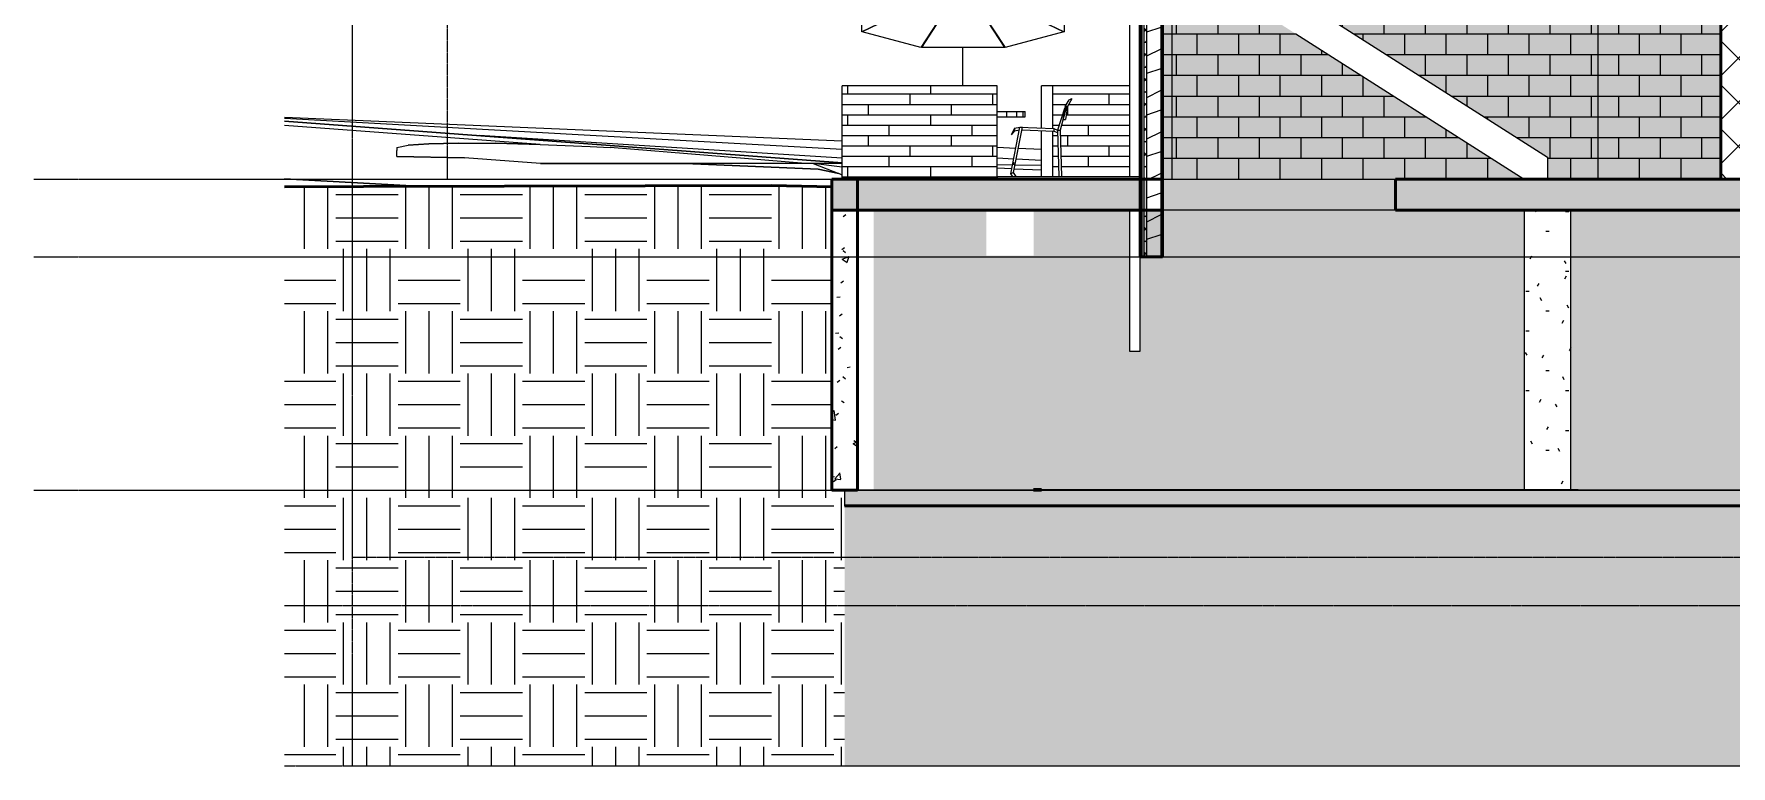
# Model space of a CAD drawing. Header units: inches. Extents: x 9584 to 15274, y -226 to 527.
# Drawn here: x 9584 to 10238, y -226 to 56 of the extents above; entities that cross this region are included whole.
import ezdxf

# ---------------------------------------------------------------- set-up
doc = ezdxf.new("R2010")
doc.units = ezdxf.units.IN
doc.header["$MEASUREMENT"] = 0
doc.linetypes.add('Aligning Line 1_8_', pattern=[0.25, 0.125, -0.125])
doc.linetypes.add('Grid Line 1_2_', pattern=[0.875, 0.5, -0.125, 0.125, -0.125])
for name, color, linetype, lineweight in [('0-1', 7, 'Continuous', 5), ('0-5', 250, 'Continuous', 13), ('A-FLOR', 192, 'Continuous', 13), ('A-FLOR-1', 192, 'Continuous', 50), ('A-FLOR-LEVL-1', 51, 'Grid Line 1_2_', 9), ('A-FLOR-PATT-1', 8, 'Continuous', 9), ('A-GENM', 5, 'Continuous', 9), ('A-GENM-1', 10, 'Continuous', 50), ('A-GENM-2', 7, 'Continuous', 9), ('A-WALL', 113, 'Continuous', 13), ('A-WALL-1', 250, 'Continuous', 13), ('A-WALL-2', 10, 'Continuous', 50), ('A-WALL-3', 113, 'Continuous', 50), ('A-WALL-PATT-3', 55, 'Continuous', 9), ('A-WALL-PATT-4', 252, 'Continuous', 9), ('A-WALL-PATT-5', 111, 'Continuous', 9), ('C-BLDG-PADS-1', 253, 'Continuous', 9), ('C-BLDG-PADS-2', 250, 'Continuous', 13), ('C-TOPO', 7, 'Continuous', 9), ('C-TOPO-1', 10, 'Continuous', 50), ('G-ANNO-SYMB', 111, 'Aligning Line 1_8_', 9), ('G-ANNO-SYMB-1', 147, 'Aligning Line 1_8_', 9), ('G-IMPT', 8, 'Continuous', 9), ('L-SITE', 91, 'Continuous', 9), ('S-COLS', 52, 'Continuous', 9), ('S-FNDN-1', 32, 'Continuous', 50), ('S-STRS-1', 7, 'Continuous', 9)]:
    doc.layers.add(name, color=color, linetype=linetype, lineweight=lineweight)
doc.layers.add('A-AREA-PATT-1', color=7, linetype='Continuous', lineweight=9, transparency=1)
pattern_1 = [(0, (10995.947, 72), (24, 24), [24, -24]), (0, (10995.947, 81), (24, 24), [24, -24]), (0, (10995.947, 90), (24, 24), [24, -24]), (90, (10998.947, 93), (-24, 24), [24, -24]), (90, (11007.947, 93), (-24, 24), [24, -24]), (90, (11016.947, 93), (-24, 24), [24, -24])]
pattern_2 = [(50, (10995.947, 72), (27.5427, -2.4099), [2.88, -31.68]), (355, (10995.947, 72), (-5.32784, 28.8843), [2.304, -25.344]), (100.451, (10998.243, 71.8), (22.2153, 26.4739), [2.448, -26.924]), (46.184, (10995.947, 79.68), (40.9819, -6.3564), [4.32, -47.52]), (96.636, (10999.363, 79.15), (35.8907, 37.4062), [3.671, -40.386]), (351.184, (10995.947, 79.68), (35.891, 37.4062), [3.456, -38.016]), (21, (10999.787, 77.76), (22.92104, -15.46073), [2.88, -31.68]), (326, (10999.787, 77.76), (9.3435, 27.84574), [2.304, -25.344]), (71.451, (11001.697, 76.472), (32.2648, 12.3844), [2.448, -26.924]), (37.5, (10995.947, 72), (0.466855, 12.78271), [1.267, -23.77, 1.267, -24.461, -25.44]), (37.5, (10995.947, 72), (0.466855, 12.78271), [-50.765, 1.267, -24.173]), (7.5, (10995.947, 72), (10.10159, 15.14509), [1.267, -13.402, 1.267, -23.194, -9.696]), (7.5, (10995.947, 72), (10.10159, 15.14509), [-39.13, 1.267, -8.429]), (327.5, (10987.384, 72), (20.49916, -0.86578), [1.267, -8.333, 1.267, -28.685, -39.744]), (327.5, (10987.384, 72), (20.49916, -0.86578), [-39.552, 1.267, -38.477]), (317.5, (10983.544, 72), (22.39478, 3.8443), [1.267, -11.213, 1.267, -18.624, -28.224]), (317.5, (10983.544, 72), (22.39478, 3.8443), [-32.371, 1.267, -26.957])]
pattern_3 = [(0, (10995.947, 72), (30.72, 7.68), [1.267, -21.773, 1.267, -21.773, -122.88]), (0, (10995.947, 72), (30.72, 7.68), [-46.08, 1.267, -44.813, 1.267, -21.773, -53.76]), (0, (10995.947, 72), (30.72, 7.68), [-115.2, 1.267, -14.093, 1.267, -37.133]), (120, (11007.467, 75.84), (-22.011075, 22.7643), [1.267, -21.773, 1.267, -21.773, -122.88]), (120, (11007.467, 75.84), (-22.011075, 22.7643), [-46.08, 1.267, -44.813, 1.267, -21.773, -53.76]), (120, (11007.467, 75.84), (-22.011075, 22.7643), [-115.2, 1.267, -14.093, 1.267, -37.133]), (240, (11011.307, 91.2), (-8.708925, -30.4443), [1.267, -21.773, 1.267, -21.773, -122.88]), (240, (11011.307, 91.2), (-8.708925, -30.4443), [-46.08, 1.267, -44.813, 1.267, -21.773, -53.76]), (240, (11011.307, 91.2), (-8.708925, -30.4443), [-115.2, 1.267, -14.093, 1.267, -37.133])]
pattern_4 = [(0, (9897.389, 0.8), (0, 4), []), (90, (9897.389, 0.8), (-8, 8), [4, -28]), (90, (9913.389, 4.8), (-8, 8), [4, -28])]

# ---------------------------------------------------------------- blocks, each defined once
blk = doc.blocks.new('CTR - 2nd Phase_rvt-1-BUILDING SECTION - EAST_WEST - LOOKING NORTH')
at = {"layer": 'A-FLOR-LEVL-1'}
for p, q in [((9583.58, 0), (12532.58, 0)), ((9583.58, -30), (12532.58, -30)), ((9583.58, -120), (12532.58, -120))]:
    blk.add_line(p, q, dxfattribs=at)
at = {"layer": 'G-ANNO-SYMB-1'}
for p, q in [((9680.25, -164.42), (12435.88, -164.42)), ((9680.25, -226.36), (12435.88, -226.36))]:
    blk.add_line(p, q, dxfattribs=at)
blk = doc.blocks.new('CTR  - Topography_rvt-1-BUILDING SECTION - EAST_WEST - LOOKING NORTH')
at = {"layer": 'C-BLDG-PADS-1'}
h = blk.add_hatch(dxfattribs=at)
h.set_pattern_fill('FP_2', color=256, style=0, pattern_type=2)
h.set_pattern_definition(pattern_2)
h.paths.add_polyline_path([(12005.32, -126), (12082.19, -126), (12082.19, -120), (9896.19, -120), (9896.19, -126), (11962.26, -126)], flags=0)
at = {"layer": 'C-TOPO'}
h = blk.add_hatch(dxfattribs=at)
h.set_pattern_fill('FP_20', color=256, style=0, pattern_type=2)
h.set_pattern_definition(pattern_1)
h.paths.add_polyline_path([(9849.75, -226.4), (9896.19, -226.4), (9896.19, -120), (9891.19, -120), (9891.19, -3), (9867.95, -2.5), (9766.37, -2.8), (9701.78, -2.94), (9680.25, -2.94), (9680.25, -226.4), (9819.28, -226.4)], flags=0)
h = blk.add_hatch(dxfattribs=at)
h.set_pattern_fill('FP_20', color=256, style=0, pattern_type=2)
h.set_pattern_definition(pattern_1)
h.paths.add_polyline_path([(11402.52, -226.4), (12082.19, -226.4), (12082.19, -126.01), (9896.19, -126.01), (9896.19, -226.4), (11379.35, -226.4)], flags=0)
at = {"layer": 'A-FLOR-LEVL-1'}
for p, q in [((9583.58, 0), (12532.58, 0)), ((9583.58, -120), (12532.58, -120))]:
    blk.add_line(p, q, dxfattribs=at)
at = {"layer": 'C-BLDG-PADS-2'}
for p, q in [((12082.19, -120), (9896.19, -120)), ((9896.19, -120), (9896.19, -126)), ((9896.19, -126), (12082.19, -126))]:
    blk.add_line(p, q, dxfattribs=at)
at = {"layer": 'C-TOPO'}
for p, q in [((9895.26, 14.65), (9680.25, 23.69)), ((9680.25, 23.48), (9895.26, 11.51)), ((9895.26, 6.3), (9680.25, 22.36)), ((9680.25, 22.36), (9895.26, 6.3)), ((9778.74, 13.33), (9680.25, 20.61)), ((9735.8, 13.63), (9727.83, 13.03)), ((9727.83, 13.03), (9735.8, 13.63)), ((9747.17, 13.88), (9735.8, 13.63)), ((9735.8, 13.63), (9747.17, 13.88)), ((9747.17, 13.88), (9761.62, 13.78)), ((9747.17, 13.88), (9761.62, 13.78)), ((9895.26, 8.09), (9755.31, 16.75)), ((9761.62, 13.78), (9778.74, 13.33)), ((9778.74, 13.33), (9761.62, 13.78)), ((9778.74, 13.33), (9798.05, 12.54)), ((9778.74, 13.33), (9798.05, 12.54)), ((9723.49, 12.11), (9727.83, 13.03)), ((9723.49, 12.11), (9727.83, 13.03)), ((9723.49, 12.11), (9723.49, 11.01)), ((9723.49, 12.11), (9723.49, 11.01)), ((9723.49, 8.7), (9723.49, 11.01)), ((9723.49, 8.7), (9723.49, 11.01)), ((9749.57, 8.17), (9723.49, 8.7)), ((9723.49, 8.7), (9749.57, 8.17)), ((9778.88, 6), (9749.57, 8.17)), ((9778.88, 6), (9749.57, 8.17)), ((9798.05, 12.54), (9805.82, 12.14)), ((9798.05, 12.54), (9805.82, 12.14)), ((9881.13, 6), (9805.82, 12.14)), ((9962.2, 11.84), (9954.99, 12.14)), ((9954.99, 8.19), (9961.42, 7.83)), ((9962.34, 7.78), (9972.06, 7.24)), ((9972.06, 11.42), (9963.15, 11.8)), ((9680.25, 0.12), (9734.11, -2.88)), ((9734.11, -2.88), (9680.25, 0.12)), ((9778.88, 6), (9834.64, 6)), ((9834.64, 6), (9778.88, 6)), ((9885.96, 3.87), (9834.64, 6)), ((9884.03, 6), (9834.64, 6)), ((9834.64, 6), (9835.5, 6)), ((9834.64, 6), (9885.96, 3.87)), ((9884.03, 6), (9883.96, 6)), ((9895.26, 4.53), (9884.03, 6)), ((9884.3, 5.89), (9884.03, 6)), ((9884.03, 6), (9893.89, 2.09)), ((9895.26, 6), (9884.03, 6)), ((9893.89, 2.09), (9885.96, 3.87)), ((9885.96, 3.87), (9893.89, 2.09)), ((9895.26, 1.53), (9893.89, 2.09)), ((9895.26, 1.53), (9893.89, 2.09)), ((9954.99, 5.57), (9960.97, 5.48)), ((9954.99, 4.28), (9960.69, 4.04)), ((9961.59, 4), (9972.06, 3.56)), ((9961.88, 5.46), (9972.06, 5.29)), ((9680.25, -2.94), (9710.7, -2.93)), ((9680.25, -2.94), (9713.03, -2.93)), ((9710.7, -2.93), (9819.28, -2.66)), ((9714.71, -2.93), (9710.7, -2.93)), ((9819.28, -2.66), (9867.95, -2.5)), ((9891.19, -3), (9867.95, -2.5)), ((9876.55, -2.69), (9891.19, -2.59)), ((11379.35, -126.01), (9896.19, -126.01))]:
    blk.add_line(p, q, dxfattribs=at)
at = {"layer": 'C-TOPO-1'}
for p, q in [((9710.7, -2.93), (9680.25, -2.94)), ((9819.28, -2.66), (9710.7, -2.93)), ((9867.95, -2.5), (9819.28, -2.66)), ((9891.19, -3), (9867.95, -2.5)), ((9896.19, -126.01), (11379.35, -126.01))]:
    blk.add_line(p, q, dxfattribs=at)
at = {"layer": 'G-ANNO-SYMB-1'}
for p, q in [((9742.88, 480), (9742.88, 0)), ((9742.88, 0), (12435.88, 0))]:
    blk.add_line(p, q, dxfattribs=at)
blk = doc.blocks.new('Parking_Stall_Multiple - STANDARD-1953997-BUILDING SECTION - EAST_WEST - LOOKING NORTH')
at = {"layer": 'A-GENM-1'}
for p, q in [((9972.06, -119.75), (9969.06, -119.75)), ((9969.06, -119.75), (9969.06, -120)), ((9969.06, -120), (9972.06, -120)), ((9972.06, -120), (9972.06, -119.75))]:
    blk.add_line(p, q, dxfattribs=at)
at = {"layer": 'A-GENM-2'}
for p, q in [((9972.06, -119.75), (10179.06, -119.75)), ((9972.06, -119.75), (10179.06, -119.75)), ((10179.06, -119.75), (10179.06, -120)), ((10179.06, -119.75), (10179.06, -120))]:
    blk.add_line(p, q, dxfattribs=at)
blk = doc.blocks.new('CTR - 1st Phase - Common Walls_rvt-1-BUILDING SECTION - EAST_WEST - LOOKING NORTH')
at = {"layer": 'A-AREA-PATT-1'}
h = blk.add_hatch(color=256, dxfattribs=at)
h.paths.add_polyline_path([(10018.71, 0), (10158.16, 0), (10062.31, 61), (10022.21, 61), (10022.21, 73), (10065.8, 73), (10068.21, 71.46), (10068.21, 78.46), (10133.48, 120), (10018.71, 120), (10018.71, 3.14)], flags=0)
h.paths.add_polyline_path([(10186.75, 0), (10233.99, 0), (10233.99, 120), (10155.84, 120), (10073.89, 67.85), (10167.21, 8.46), (10167.21, 0), (10186.17, 0)], flags=0)
h = blk.add_hatch(color=256, dxfattribs=at)
h.paths.add_polyline_path([(11844.75, -120), (11852.41, -120), (11852.41, -12), (11844.75, -12), (11844.75, -119.53)], flags=0)
h.paths.add_polyline_path([(11838.19, -120), (11838.19, -12), (11184.19, -12), (11184.19, -120), (11539.49, -120), (11539.49, -33.25), (11540.24, -33.25), (11540.24, -120), (11786.18, -120), (11786.18, -32), (11826.18, -32), (11826.18, -120), (11833.09, -120)], flags=0)
h.paths.add_polyline_path([(11058.07, -120), (11166.19, -120), (11166.19, -12), (10848.19, -12), (10848.19, -120)], flags=0)
h.paths.add_polyline_path([(10179.06, -120), (10494.19, -120), (10494.19, -12), (10176.19, -12), (10176.19, -119.75), (10179.06, -119.75)], flags=0)
h.paths.add_polyline_path([(10512.19, -120), (10830.19, -120), (10830.19, -12), (10512.19, -12), (10512.19, -119.35)], flags=0)
h.paths.add_polyline_path([(9972.06, -119.75), (10158.19, -119.75), (10158.19, -12), (10108.59, -12), (10108.59, 0), (10018.71, 0), (10018.71, -12), (10010.09, -12), (10010.09, -66.41), (10006.09, -66.41), (10006.09, -12), (9969.06, -12), (9969.06, -119.75), (9969.39, -119.75)], flags=0)
blk.add_hatch(color=256, dxfattribs=at).paths.add_polyline_path([(9969.06, -120), (9969.06, -29.5), (9950.84, -29.5), (9950.84, -12), (9907.39, -12), (9907.39, -120), (9950.84, -120)], flags=0)
at = {"layer": 'A-WALL-PATT-3'}
h = blk.add_hatch(dxfattribs=at)
h.set_pattern_fill('FP_24', color=256, style=0, pattern_type=2)
h.set_pattern_definition([(0, (10240.177, 0), (0, 8), []), (90, (10240.177, 0), (-8, 8), [8, -8])])
h.paths.add_polyline_path([(10022.31, 0), (10158.16, 0), (10062.31, 61), (10022.31, 61), (10022.31, 3.14)], flags=0)
h.paths.add_polyline_path([(10186.75, 0), (10186.75, 96), (10233.99, 96), (10233.99, 132), (10156.21, 132), (10156.21, 126), (10157.21, 126), (10157.21, 131), (10157.46, 131), (10157.46, 124), (10156.21, 124), (10156.21, 120.24), (10073.89, 67.85), (10167.21, 8.46), (10167.21, 0), (10186.17, 0)], flags=0)
h.paths.add_polyline_path([(10068.21, 71.46), (10068.21, 78.46), (10152.34, 132), (10022.31, 132), (10022.31, 73), (10065.8, 73)], flags=0)
h = blk.add_hatch(dxfattribs=at)
h.set_pattern_fill('FP_28', color=256, style=0, pattern_type=2)
h.set_pattern_definition([(0, (10018.714, -120), (0, 8), []), (90, (10018.714, -120), (-8, 8), [8, -8])])
h.paths.add_polyline_path([(10018.71, 0), (10022.31, 0), (10022.31, 61), (10022.21, 61), (10022.21, 73), (10022.31, 73), (10022.31, 106.12), (10018.71, 106.12), (10018.71, 3.14)], flags=0)
h.paths.add_polyline_path([(10186.75, 0), (10233.99, 0), (10233.99, 96), (10186.75, 96), (10186.75, 3.14)], flags=0)
at = {"layer": 'A-WALL-PATT-4'}
h = blk.add_hatch(dxfattribs=at)
h.set_pattern_fill('FP_25', color=256, style=0, pattern_type=2)
h.set_pattern_definition([(45, (10995.947, 72), (-8.48528, 8.48528), []), (135, (10995.947, 72), (-8.48528, -8.48528), [])])
h.paths.add_polyline_path([(10239.99, 0), (10241.99, 0), (10241.99, 370), (10233.99, 370), (10233.99, 0)], flags=0)
at = {"layer": 'A-FLOR-LEVL-1'}
for p, q in [((9583.58, 0), (12532.58, 0)), ((9583.58, -30), (12532.58, -30)), ((9583.58, -120), (12532.58, -120))]:
    blk.add_line(p, q, dxfattribs=at)
at = {"layer": 'A-WALL-1'}
for p, q in [((10186.75, 0), (10186.75, 96)), ((10022.31, 61), (10022.31, 0)), ((10022.31, 0), (10108.59, 0))]:
    blk.add_line(p, q, dxfattribs=at)
at = {"layer": 'A-WALL-2'}
for p, q in [((10233.99, 394), (10233.99, 0)), ((10233.99, 0), (10246.36, 0))]:
    blk.add_line(p, q, dxfattribs=at)
at = {"layer": 'G-ANNO-SYMB-1'}
for p, q in [((9706.24, 526.95), (9706.24, -226.36)), ((9706.24, 526.95), (9706.24, -226.36)), ((9680.25, 0), (12435.88, 0)), ((9680.25, -164.42), (12435.88, -164.42)), ((9706.24, -226.36), (12435.88, -226.36)), ((9706.24, -226.36), (12428.12, -226.36))]:
    blk.add_line(p, q, dxfattribs=at)
at = {"layer": 'S-STRS-1'}
for p, q in [((10073.89, 67.85), (10167.21, 8.46)), ((10070.21, 55.97), (10158.16, 0)), ((10167.21, 8.46), (10167.21, 0))]:
    blk.add_line(p, q, dxfattribs=at)
at = {"layer": '0-5'}
blk.add_blockref('Parking_Stall_Multiple - STANDARD-1953997-BUILDING SECTION - EAST_WEST - LOOKING NORTH', (0, 0), dxfattribs=at)
blk = doc.blocks.new('Concrete-Rectangular-Column - ONE-V4-BUILDING SECTION - EAST_WEST - LOOKING NORTH')
at = {"layer": 'S-COLS'}
h = blk.add_hatch(dxfattribs=at)
h.set_pattern_fill('FP_1', color=256, style=0, pattern_type=2)
h.set_pattern_definition(pattern_3)
h.paths.add_polyline_path([(10158.19, -119.75), (10176.19, -119.75), (10176.19, -12), (10158.19, -12), (10158.19, -106.12)], flags=0)
for p, q in [((10158.19, -12), (10158.19, -119.75)), ((10176.19, -119.75), (10176.19, -12))]:
    blk.add_line(p, q, dxfattribs=at)
blk = doc.blocks.new('Outdoor Table01 - 02ZUTB01_dwg-V37-BUILDING SECTION - EAST_WEST - LOOKING NORTH')
at = {"layer": 'G-IMPT'}
for p, q in [((9941.79, 75.5), (9902.79, 56.82)), ((9941.79, 75.5), (9902.79, 65.24)), ((9941.79, 75.5), (9902.9, 65.31)), ((9941.79, 75.5), (9902.9, 56.75)), ((9941.79, 75.5), (9925.53, 71.26)), ((9941.79, 75.5), (9925.53, 50.8)), ((9941.79, 75.5), (9925.79, 50.77)), ((9980.79, 65.24), (9941.79, 75.5)), ((9941.79, 75.5), (9980.79, 56.82)), ((9941.79, 75.5), (9957.79, 50.77)), ((9941.79, 75.5), (9958.05, 71.26)), ((9941.79, 75.5), (9980.68, 65.31)), ((9941.79, 75.5), (9980.68, 56.75)), ((9941.79, 75.5), (9958.05, 50.8)), ((9902.9, 65.31), (9925.53, 71.26)), ((9933, 71.29), (9933.06, 71.29)), ((9939.02, 71.29), (9939.07, 71.29)), ((9944.51, 71.29), (9944.56, 71.29)), ((9950.52, 71.29), (9950.58, 71.29)), ((9958.05, 71.26), (9980.68, 65.31)), ((9902.79, 56.82), (9902.79, 65.24)), ((9980.79, 65.24), (9980.79, 56.82)), ((9925.53, 50.8), (9902.9, 56.75)), ((9980.68, 56.75), (9958.05, 50.8)), ((9957.79, 50.77), (9925.79, 50.77)), ((9941.79, 49.5), (9941.79, 50.77)), ((9941.79, 49.5), (9941.79, 50.77)), ((9941.79, 36), (9941.79, 49.5)), ((9941.79, 36), (9941.79, 49.5)), ((9981.01, 27.15), (9978.29, 18.83)), ((9981.79, 28), (9979.29, 18.83)), ((9981.16, 28), (9980.29, 23)), ((9981.29, 28), (9981.03, 27.21)), ((9981.16, 28), (9982.77, 30.5)), ((9981.29, 28), (9981.16, 28)), ((9981.29, 28), (9981.79, 28)), ((9982.16, 28), (9981.29, 23)), ((9982.16, 28), (9981.79, 28)), ((9983.77, 31), (9982.16, 28)), ((9983.77, 31), (9982.77, 30.5)), ((9954.99, 26), (9958.76, 26)), ((9954.99, 24), (9958.76, 24)), ((9958.76, 26), (9962.57, 26)), ((9958.76, 24), (9958.76, 26)), ((9958.76, 24), (9962.57, 24)), ((9960.29, 2), (9963.79, 20)), ((9961.29, 2.5), (9964.79, 20)), ((9961.66, 19.59), (9963.79, 20)), ((9962.57, 26), (9964.97, 26)), ((9962.57, 24), (9962.57, 26)), ((9962.57, 24), (9964.97, 24)), ((9963.79, 20), (9964.79, 20)), ((9963.79, 20), (9976.79, 19.48)), ((9964.97, 26), (9965.79, 26)), ((9964.97, 24), (9964.97, 26)), ((9964.97, 24), (9965.79, 24)), ((9965.79, 24), (9965.79, 26)), ((9980.29, 23), (9980.35, 23)), ((9980.43, 23), (9981.29, 23)), ((9961.66, 18.59), (9960.37, 17.07)), ((9960.87, 18.07), (9960.37, 17.07)), ((9961.66, 19.59), (9960.87, 18.07)), ((9961.66, 19.59), (9961.66, 18.59)), ((9961.66, 18.59), (9963.59, 18.96)), ((9964.58, 18.97), (9976.79, 18.48)), ((9976.79, 19.48), (9978.29, 18.83)), ((9976.79, 19.48), (9976.79, 18.48)), ((9976.79, 18.48), (9978.31, 17.98)), ((9978.29, 18.83), (9978.79, 1)), ((9978.29, 18.83), (9979.29, 18.83)), ((9979.29, 18.83), (9979.76, 1)), ((9961.29, 2.5), (9960.29, 2)), ((9961.04, 1), (9960.29, 2)), ((9961.29, 6.5), (9961.29, 5.5)), ((9962.29, 1), (9961.29, 2.5))]:
    blk.add_line(p, q, dxfattribs=at)
blk = doc.blocks.new('Outdoor Table01 - Outdoor Table01-V38-BUILDING SECTION - EAST_WEST - LOOKING NORTH')
blk.add_blockref('Outdoor Table01 - 02ZUTB01_dwg-V37-BUILDING SECTION - EAST_WEST - LOOKING NORTH', (0, 0))
blk = doc.blocks.new('077123 - Manufactured Gutters and Downspouts - 077123 - Manufactured Gutters and Downspouts-2003419-BUILDING SECTION - EAST_WEST - LOOKING NORTH')
at = {"layer": 'A-GENM'}
for p, q in [((9969.52, 413.51), (9980.19, 413.51)), ((9969.52, 413.51), (9969.52, 395.11)), ((9969.52, 395.11), (9972.88, 384.1)), ((9980.19, 395.11), (9969.52, 395.11)), ((9972.88, 384.1), (9980.19, 384.1)), ((9976.21, 365.5), (9976.21, 384.1)), ((9976.21, 353.15), (9976.21, 365.5)), ((9976.21, 365.5), (9980.19, 365.5)), ((9980.19, 353.15), (9976.21, 353.15)), ((9976.21, 353.15), (9976.21, 306)), ((9976.21, 353.15), (9980.19, 353.15)), ((9976.21, 226.12), (9976.21, 102.78)), ((9980.21, 105.58), (9980.21, 105.75)), ((10010.09, 94.71), (9980.21, 105.58)), ((9976.21, 102.78), (10006.09, 91.91)), ((10006.09, 91.91), (10006.09, 1)), ((10006.09, -12), (10006.09, -66.41)), ((10010.09, -66.41), (10010.09, -30)), ((10006.09, -66.41), (10010.09, -66.41))]:
    blk.add_line(p, q, dxfattribs=at)

msp = doc.modelspace()

# ---------------------------------------------------------------- hatches: boundary and pattern name
at = {"layer": 'A-FLOR-PATT-1'}
h = msp.add_hatch(dxfattribs=at)
h.set_pattern_fill('FP_2', color=256, style=0, pattern_type=2)
h.set_pattern_definition(pattern_2)
h.paths.add_polyline_path([(11563.9847, -12), (11856.7894, -12), (11856.7894, 0), (10108.5894, 0), (10108.5894, -12), (11553.2205, -12)], flags=0)
h.paths.add_polyline_path([(9907.3894, -12), (10012.5894, -12), (10012.5894, 0), (9891.1894, 0), (9891.1894, -12), (9901.1894, -12)], flags=0)
h.paths.add_polyline_path([(10018.7144, -12), (10018.7144, 0), (10018.0894, 0), (10018.0894, -12)], flags=0)
at = {"layer": 'A-WALL-PATT-5'}
h = msp.add_hatch(dxfattribs=at)
h.set_pattern_fill('FP_4', color=256, style=0, pattern_type=2)
h.set_pattern_definition([(0, (10995.947, 72), (0, 4.798), []), (315, (10995.947, 72), (4.798427, 0), [6.786, -6.786]), (45, (10995.947, 72), (4.798427, 0), [6.786, -6.786])])
h.paths.add_polyline_path([(10011.5894, -30), (10012.5894, -30), (10012.5894, -12), (10011.5894, -12), (10011.5894, -27.4985)], flags=0)
h.paths.add_polyline_path([(10012.5894, 0), (10012.5894, 370), (10011.5894, 370), (10011.5894, 0)], flags=0)
h = msp.add_hatch(dxfattribs=at)
h.set_pattern_fill('FP_3', color=256, style=0, pattern_type=2)
h.set_pattern_definition([(216.87, (11002.345, 87.994), (47.980943, 31.987086), [7.997, -71.971]), (206.565, (11011.941, 83.196), (-15.993714, -15.994133), [17.881, -17.881]), (198.435, (11011.941, 75.199), (-31.98674, -15.99388), [10.115, -40.461])])
h.paths.add_polyline_path([(10012.5894, -30), (10018.0894, -30), (10018.0894, 370), (10012.5894, 370), (10012.5894, -25.3233)], flags=0)
h = msp.add_hatch(dxfattribs=at)
h.set_pattern_fill('FP_1', color=256, style=0, pattern_type=2)
h.set_pattern_definition(pattern_3)
h.paths.add_polyline_path([(10018.7144, -30), (10018.7144, -12), (10018.0894, -12), (10018.0894, -30)], flags=0)
h.paths.add_polyline_path([(10018.0894, 0), (10018.7144, 0), (10018.7144, 370), (10018.0894, 370), (10018.0894, 3.1375)], flags=0)
h = msp.add_hatch(dxfattribs=at)
h.set_pattern_fill('FP_35', color=256, style=0, pattern_type=2)
h.set_pattern_definition(pattern_4)
h.paths.add_polyline_path([(9895.2644, 0), (9899.5144, 0), (9899.5144, 36), (9895.2644, 36), (9895.2644, 1.462)], flags=0)
h = msp.add_hatch(dxfattribs=at)
h.set_pattern_fill('FP_35', color=256, style=0, pattern_type=2)
h.set_pattern_definition(pattern_4)
h.paths.add_polyline_path([(9899.5144, 0), (9954.9894, 0), (9954.9894, 36), (9899.5144, 36), (9899.5144, 2.6776)], flags=0)
h = msp.add_hatch(dxfattribs=at)
h.set_pattern_fill('FP_32', color=256, style=0, pattern_type=2)
h.set_pattern_definition([(0, (10166.189, 0.8), (0, 4), []), (90, (10166.189, 0.8), (-8, 8), [4, -28]), (90, (10182.189, 4.8), (-8, 8), [4, -28])])
h.paths.add_polyline_path([(9976.3144, 1), (9978.7894, 1), (9978.2894, 17.9921), (9976.7894, 18.4798), (9976.3144, 18.4798), (9976.3144, 3.1375)], flags=0)
h.paths.add_polyline_path([(9979.7628, 1), (10006.0894, 1), (10006.0894, 36), (9976.3144, 36), (9976.3144, 19.4988), (9976.7894, 19.4798), (9978.2894, 18.8295), (9981.0116, 27.1508), (9981.1593, 28), (9982.775, 30.5), (9983.775, 31), (9982.1593, 28), (9981.2894, 23), (9980.4263, 23), (9979.2894, 18.8295), (9979.7061, 3.1375)], flags=0)
h = msp.add_hatch(dxfattribs=at)
h.set_pattern_fill('FP_2', color=256, style=0, pattern_type=2)
h.set_pattern_definition(pattern_2)
h.paths.add_polyline_path([(9901.1894, -120), (9901.1894, -12), (9891.1894, -12), (9891.1894, -120), (9896.1894, -120)], flags=0)

# ---------------------------------------------------------------- linework, layer by layer
at = {"layer": 'A-FLOR'}
for p, q in [((9954.9894, 1), (9954.9894, 0)), ((9954.9894, 1), (10010.0894, 1)), ((10018.7144, 0), (10108.5894, 0)), ((10108.5894, -12), (10018.7144, -12))]:
    msp.add_line(p, q, dxfattribs=at)
at = {"layer": 'A-FLOR-1'}
for p, q in [((10018.7144, 0), (9901.1894, 0)), ((10484.9144, 0), (10108.5894, 0)), ((10108.5894, 0), (10108.5894, -12)), ((9891.1894, -12), (10018.7144, -12)), ((10108.5894, -12), (11856.7894, -12))]:
    msp.add_line(p, q, dxfattribs=at)
at = {"layer": 'A-FLOR-LEVL-1'}
for p, q in [((9610.2403, 0), (12532.5752, 0)), ((9610.2403, -30), (12532.5752, -30)), ((9610.2403, -120), (12532.5752, -120))]:
    msp.add_line(p, q, dxfattribs=at)
at = {"layer": 'A-WALL'}
for p, q in [((10010.8394, 394), (10010.8394, -30)), ((10011.5894, 394), (10011.5894, -30)), ((10012.5894, 394), (10012.5894, -30)), ((10018.0894, 394), (10018.0894, -30)), ((9895.2644, 0), (9895.2644, 36)), ((9954.9894, 36), (9895.2644, 36)), ((9954.9894, 1), (9954.9894, 36)), ((10006.0894, 36), (9972.0644, 36)), ((9972.0644, 19.6689), (9972.0644, 36)), ((9976.3144, 36), (9976.3144, 19.4988)), ((9972.0644, 1), (9972.0644, 18.6689)), ((9976.3144, 18.4988), (9976.3144, 1))]:
    msp.add_line(p, q, dxfattribs=at)
at = {"layer": 'A-WALL-3'}
for p, q in [((10010.0894, 394), (10010.0894, -30)), ((10018.7144, -30), (10018.7144, 394)), ((10010.0894, -30), (10018.7144, -30))]:
    msp.add_line(p, q, dxfattribs=at)
at = {"layer": 'G-ANNO-SYMB'}
for p, q in [((9706.2403, 526.9531), (9706.2403, -145.8387)), ((9706.2403, 526.9531), (9706.2403, -145.8387)), ((9680.2519, 0), (12435.8839, 0)), ((9706.2403, -145.8387), (12435.8839, -145.8387)), ((9706.2403, -145.8387), (12435.8839, -145.8387)), ((9680.2519, -164.4174), (12435.8839, -164.4174))]:
    msp.add_line(p, q, dxfattribs=at)
at = {"layer": 'S-FNDN-1'}
for p, q in [((9891.1894, 0), (9891.1894, -120)), ((9901.1894, 0), (9891.1894, 0)), ((9901.1894, -120), (9901.1894, 0)), ((9891.1894, -120), (9901.1894, -120))]:
    msp.add_line(p, q, dxfattribs=at)

# ---------------------------------------------------------------- block references
at = {"layer": '0-1'}
for name in ['CTR - 2nd Phase_rvt-1-BUILDING SECTION - EAST_WEST - LOOKING NORTH', 'CTR - 1st Phase - Common Walls_rvt-1-BUILDING SECTION - EAST_WEST - LOOKING NORTH', 'CTR  - Topography_rvt-1-BUILDING SECTION - EAST_WEST - LOOKING NORTH']:
    msp.add_blockref(name, (0, 0), dxfattribs=at)
at = {"layer": 'A-GENM'}
msp.add_blockref('077123 - Manufactured Gutters and Downspouts - 077123 - Manufactured Gutters and Downspouts-2003419-BUILDING SECTION - EAST_WEST - LOOKING NORTH', (0, 0), dxfattribs=at)
at = {"layer": 'L-SITE'}
msp.add_blockref('Outdoor Table01 - Outdoor Table01-V38-BUILDING SECTION - EAST_WEST - LOOKING NORTH', (0, 0), dxfattribs=at)
at = {"layer": 'S-COLS'}
msp.add_blockref('Concrete-Rectangular-Column - ONE-V4-BUILDING SECTION - EAST_WEST - LOOKING NORTH', (0, 0), dxfattribs=at)

doc.saveas('drawing.dxf')
